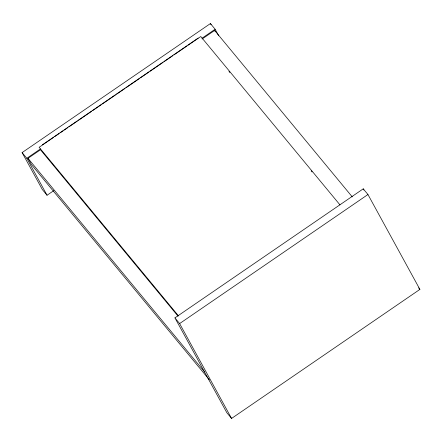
<?xml version="1.0" encoding="UTF-8"?>
<svg xmlns="http://www.w3.org/2000/svg" width="442" height="442" viewBox="0 0 442 442"><rect width="100%" height="100%" fill="white"/><g stroke="black" fill="none" stroke-linecap="round" stroke-linejoin="round"><path stroke-width="0.66" d="M53.874 190.579L47.045 195.253L42.338 189.563L22.1 152.595L210.431 23.553L215.138 29.244L218.729 35.802M42.344 144.838L198.171 38.062M44.432 143.672L39.128 147.308L178.281 315.616M44.962 143.307L53.482 137.468M54.62 136.694L59.167 133.578M60.3 132.799L63.145 130.854M64.278 130.075L67.687 127.738M68.825 126.959L77.35 121.119M78.483 120.34L91.549 111.384M92.687 110.605L101.212 104.765M102.345 103.992L115.417 95.036M116.55 94.256L125.075 88.417M126.208 87.638L139.28 78.682M140.412 77.903L148.937 72.068M150.076 71.289L163.142 62.333M164.275 61.554L172.8 55.714M173.938 54.935L187.005 45.979M188.143 45.2L200.79 36.531L339.942 204.845M47.045 195.253L26.807 158.291L40.465 148.932M202.049 38.211L215.138 29.244M209.409 379.866L31.349 164.496L27.979 158.335L40.476 149.772L178.087 316.218M202.143 39.001L214.641 30.432L352.252 196.878M174.922 317.875L363.247 188.833L367.954 194.524L419.9 289.405L231.569 418.447L226.862 412.756L174.922 317.875L179.629 323.572L231.569 418.447M179.629 323.572L367.954 194.524M418.618 287.853L419.9 289.405M228.962 71.438L229.84 72.499M311.174 170.877L312.052 171.944M27.979 158.335L204.718 372.109M22.1 152.595L26.807 158.291M363.247 188.833L363.91 190.043M214.641 30.432L215.254 31.553M210.431 23.553L211.083 24.746"/></g></svg>
